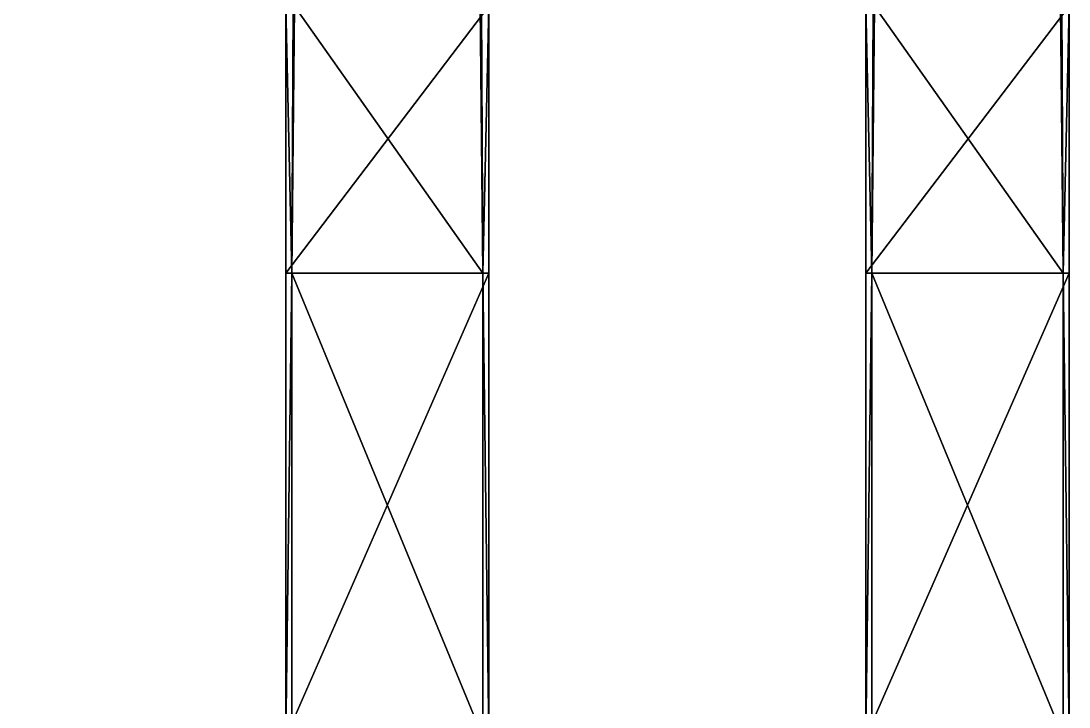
# Model space of a CAD drawing. Header units: millimetres. Extents: x -13000 to 13000, y -1300 to 1300.
# Drawn here: x -1066 to -162, y 26 to 617 of the extents above; entities that cross this region are included whole.
import ezdxf

# ---------------------------------------------------------------- set-up
doc = ezdxf.new("R2010")
doc.units = ezdxf.units.MM
doc.layers.add('Rails', color=7, linetype='Continuous', true_color=0x068706)

msp = doc.modelspace()

# ---------------------------------------------------------------- meshes
at = {"layer": 'Rails', "color": 201, "true_color": 0xd59ae5}
mesh = msp.add_polyface(dxfattribs=at)
corners = [(-837.6, 0, -50.05), (-832.41, 0, 89.95), (-832.41, 400, 89.95), (-837.6, 400, -50.05), (-837.6, 630, -50.05), (-831.26, 630, 109.95), (-830.1, 630, 129.95), (-662.41, 400, -50.05), (-662.41, 630, -50.05), (-1167.6, 400, 89.95), (-1167.6, 0, 89.95), (-1162.41, 0, -50.05), (-1162.41, 400, -50.05), (-1168.76, 965, 109.95), (-1168.76, 630, 109.95), (-1162.41, 630, -50.05), (-1169.91, 630, 129.95), (-1337.6, 0, -50.05), (-1332.41, 0, 89.95), (-1332.41, 400, 89.95), (-1337.6, 400, -50.05), (-1337.6, 630, -50.05), (-1331.26, 630, 109.95), (-1330.1, 630, 129.95), (-1667.6, 400, 89.95), (-1667.6, 0, 89.95), (-1662.41, 0, -50.05), (-1662.41, 400, -50.05), (-1668.76, 965, 109.95), (-1668.76, 630, 109.95), (-1662.41, 630, -50.05), (-1669.91, 630, 129.95)]
mesh.append_faces([[corners[k] for k in face] for face in [(2, 6, 5), (14, 16, 9), (19, 23, 22), (29, 31, 24)]], dxfattribs={"color": 201})
mesh.append_faces([[corners[k] for k in face] for face in [(0, 1, 2), (2, 3, 0), (4, 3, 2), (2, 5, 4), (0, 3, 7), (3, 4, 8), (9, 10, 11), (11, 12, 9), (13, 14, 15), (9, 12, 15), (15, 14, 9), (17, 18, 19), (19, 20, 17), (21, 20, 19), (19, 22, 21), (17, 20, 12), (12, 11, 17), (19, 18, 10), (10, 9, 19), (20, 21, 15), (15, 12, 20), (22, 23, 16), (16, 14, 22), (23, 19, 9), (9, 16, 23), (24, 25, 26), (26, 27, 24), (28, 29, 30), (24, 27, 30), (30, 29, 24)]], dxfattribs={"vtx2": -1, "color": 201})
mesh = msp.add_polyface(dxfattribs=at)
corners = [(-167.6, 400, 89.95), (-167.6, 0, 89.95), (-162.41, 0, -50.05), (-162.41, 400, -50.05), (-162.41, 630, -50.05), (-168.76, 630, 109.95), (-169.91, 630, 129.95), (-337.6, 0, -50.05), (-332.41, 0, 89.95), (-332.41, 400, 89.95), (-337.6, 400, -50.05), (-337.6, 630, -50.05), (-331.26, 630, 109.95), (-330.1, 630, 129.95), (-167.6, -400, 89.95), (-667.6, 400, 89.95), (-667.6, 0, 89.95), (-662.41, 0, -50.05), (-662.41, 400, -50.05), (-662.41, 630, -50.05), (-668.76, 630, 109.95), (-669.91, 630, 129.95), (-837.6, 0, -50.05), (-832.41, 400, 89.95), (-832.41, 0, 89.95), (-837.6, 400, -50.05), (-831.26, 630, 109.95), (-830.1, 630, 129.95)]
mesh.append_faces([[corners[k] for k in face] for face in [(5, 6, 0), (9, 13, 12), (20, 21, 15)]], dxfattribs={"color": 201})
mesh.append_faces([[corners[k] for k in face] for face in [(0, 1, 2), (2, 3, 0), (0, 3, 4), (4, 5, 0), (7, 8, 9), (9, 10, 7), (11, 10, 9), (9, 12, 11), (7, 10, 3), (3, 2, 7), (9, 8, 1), (1, 0, 9), (10, 11, 4), (4, 3, 10), (12, 13, 6), (6, 5, 12), (13, 9, 0), (0, 6, 13), (14, 1, 8), (15, 16, 17), (17, 18, 15), (15, 18, 19), (19, 20, 15), (18, 17, 22), (23, 24, 16), (16, 15, 23), (19, 18, 25), (26, 27, 21), (21, 20, 26), (27, 23, 15), (15, 21, 27)]], dxfattribs={"vtx2": -1, "color": 201})

doc.saveas('drawing.dxf')
